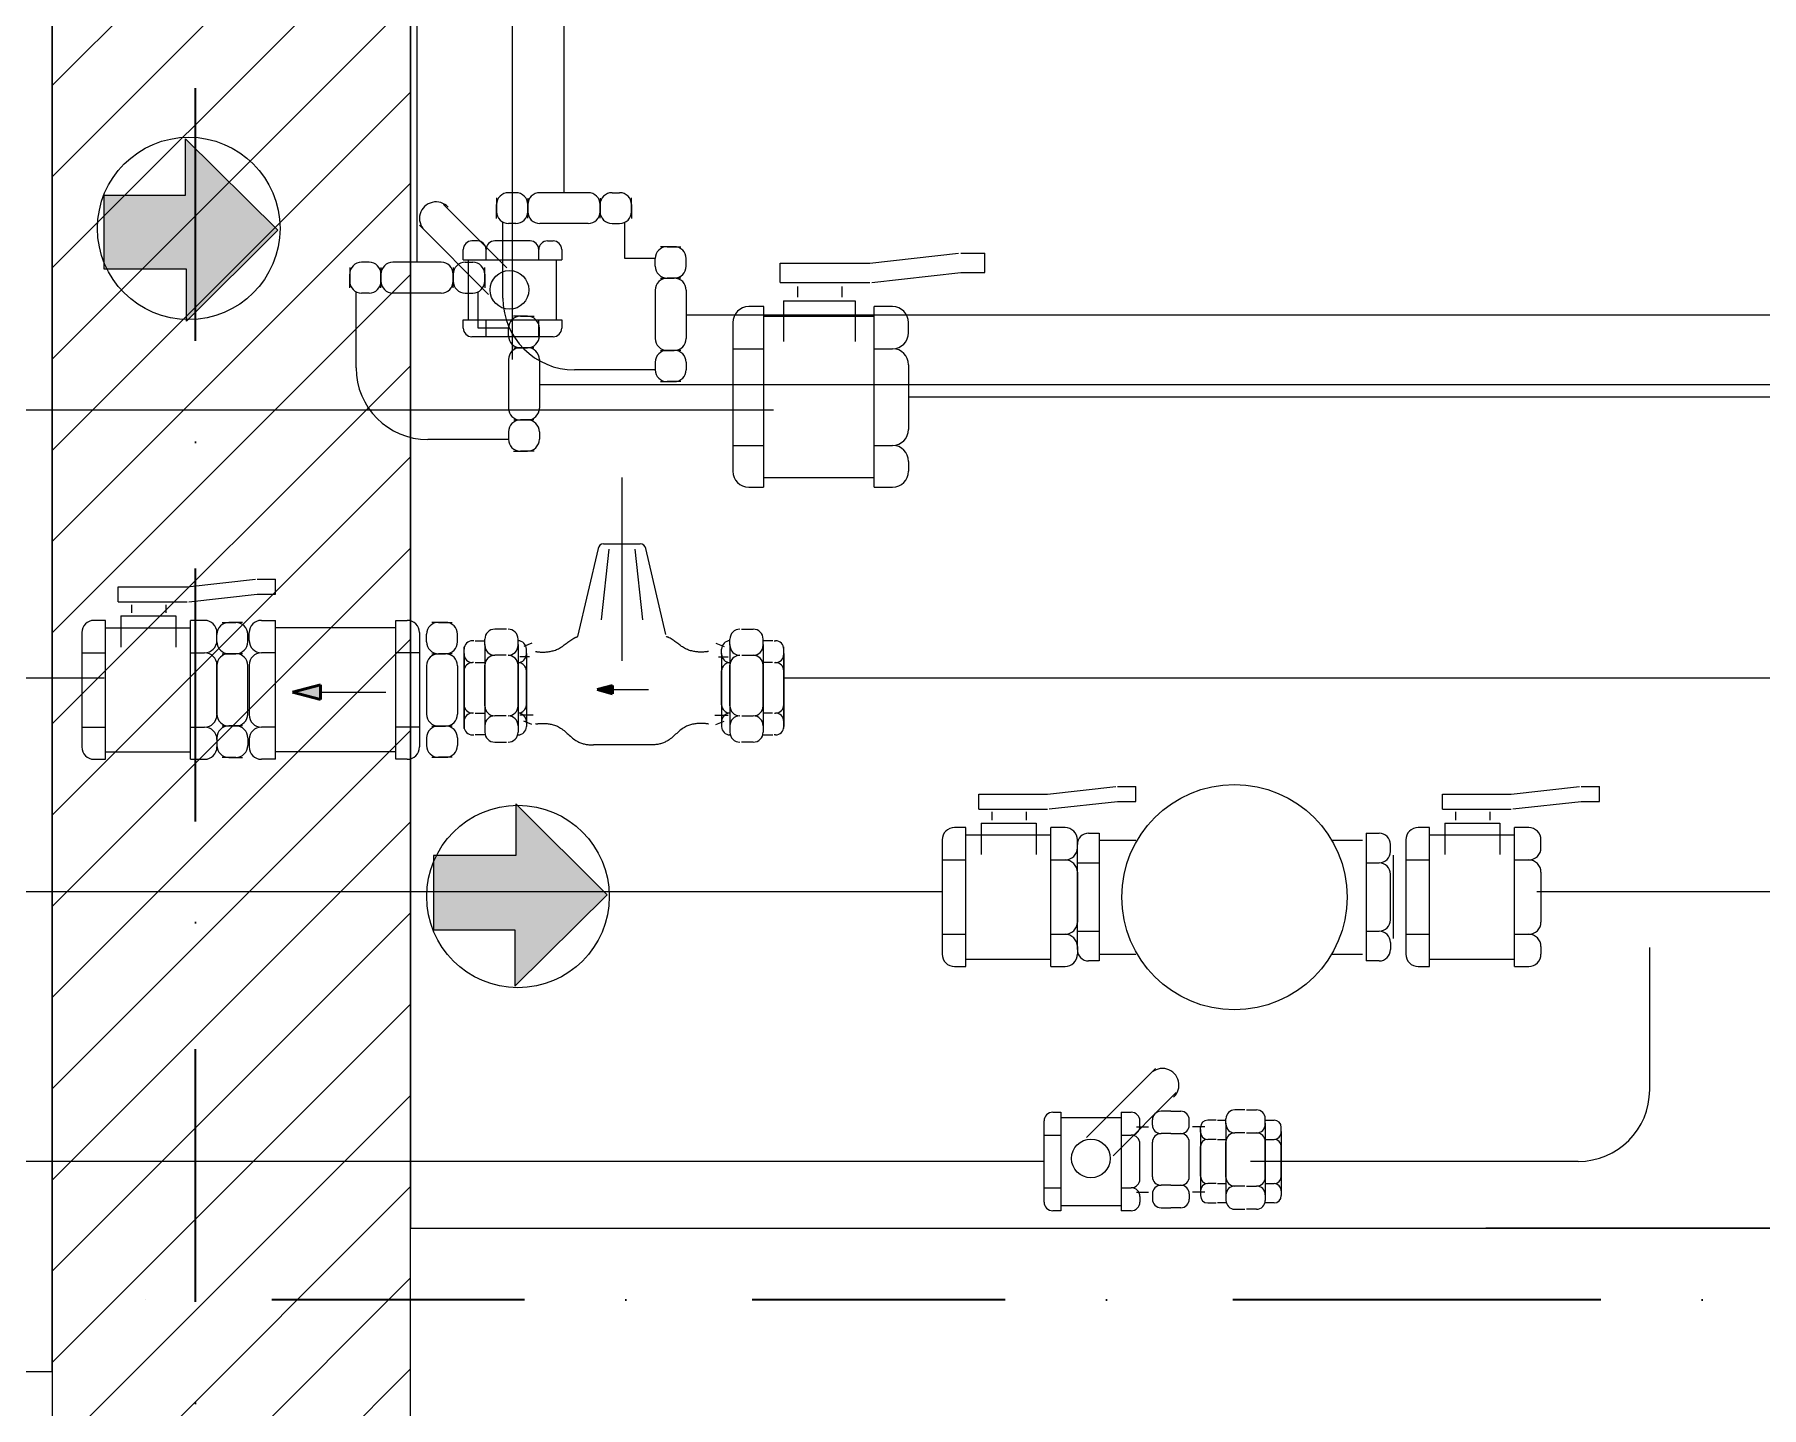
# Model space of a CAD drawing. Header units: millimetres. Extents: x 1322820 to 1391563, y 1051909 to 1098256.
# Drawn here: x 1351416 to 1352621, y 1079196 to 1080154 of the extents above; entities that cross this region are included whole.
import ezdxf
from ezdxf.enums import TextEntityAlignment as Align

# ---------------------------------------------------------------- set-up
doc = ezdxf.new("R2010")
doc.units = ezdxf.units.MM
doc.header["$MEASUREMENT"] = 0
for name, pattern in [('AStair_dashed', [1800, 800, -1000]), ('Dot & Dashed', [335.138881, 176.388884, -88.194442, 0, -70.555556]), ('Linie de axa (2)', [17025.055165, 8960.555286, -4480.277643, 0, -3584.222236])]:
    doc.linetypes.add(name, pattern=pattern)
doc.layers.get('0').update_dxf_attribs({"true_color": 0x787878})
for name, color, linetype, true_color in [('instalatii - echipamente', 7, 'Continuous', 0x787878), ('New_arhitectura - axe', 7, 'Continuous', 0x787878), ('New_rezistenta - pereti de rezistenta', 7, 'Continuous', 0x787878)]:
    doc.layers.add(name, color=color, linetype=linetype, true_color=true_color)
for name, color, linetype, lineweight, true_color in [('instalatii - echipamente_Pen_No__1', 7, 'Continuous', 13, 0x787878), ('instalatii - echipamente_Pen_No__102', 7, 'Continuous', 13, 0x787878), ('instalatii - echipamente_Pen_No__21', 7, 'Continuous', 20, 0x787878), ('instalatii - echipamente_Pen_No__41', 7, 'Continuous', 50, 0x787878), ('New_arhitectura - axe_Pen_No__201', 7, 'Continuous', 35, 0x787878), ('New_arhitectura - desen 2D_Pen_No__2', 7, 'Continuous', 13, 0x787878), ('New_arhitectura - suprafete DTAC_Pen_No__14', 7, 'Continuous', 18, 0x787878), ('New_instalatii - echipamente_Pen_No__1', 7, 'Continuous', 13, 0x787878), ('New_rezistenta - pereti de rezistenta_Pen_No__21', 7, 'Continuous', 20, 0x787878)]:
    doc.layers.add(name, color=color, linetype=linetype, lineweight=lineweight, true_color=true_color)
doc.styles.add('GENERATED_STYLE_1', font='arialbd.ttf')
doc.linetypes.add('1_ - 1_100', pattern='A,0,[6,A.39 PLAN MOBILARE - PLAN TERASA1.Shx,S=5.555556,R=0,X=0,Y=4.75314e-16],-700,0', length=700)
doc.linetypes.add('1_ - 1_100  (2)', pattern='A,0,[5,A.39 PLAN MOBILARE - PLAN TERASA1.Shx,S=5.555556,R=0,X=0,Y=4.75314e-16],-700,0', length=700)
doc.linetypes.add('1_2_ - 1_100  (2)', pattern='A,0,[1,A.39 PLAN MOBILARE - PLAN TERASA1.Shx,S=5.555556,R=0,X=0,Y=0],-700,0', length=700)
doc.linetypes.add('21_2_- 1_100 copy', pattern='A,0,[4,A.39 PLAN MOBILARE - PLAN TERASA1.Shx,S=7.142857,R=0,X=0,Y=0],-900,0', length=900)
doc.linetypes.add('2_ - 1_100', pattern='A,0,[3,A.39 PLAN MOBILARE - PLAN TERASA1.Shx,S=4.761905,R=0,X=0,Y=4.49293e-16],-600,0', length=600)

# ---------------------------------------------------------------- blocks, each defined once
blk = doc.blocks.new('Wall_17_1', base_point=(1351428.5, 1078980.6))
at = {"layer": 'New_rezistenta - pereti de rezistenta', "linetype": 'Continuous', "lineweight": 0, "true_color": 0x000000}
h = blk.add_hatch(dxfattribs=at)
h.set_pattern_fill('BETON_ARMAT_0001', color=18, style=0, pattern_type=2)
h.set_pattern_definition([(45, (1356235.236, 1078942.57), (-31.8198, 31.8198), [])])
h.paths.add_polyline_path([(1351428.5, 1083520.6), (1351428.5, 1078980.6), (1351678.5, 1078980.6), (1351678.5, 1083520.6)])
at = {"layer": 'New_rezistenta - pereti de rezistenta_Pen_No__21', "color": 7, "linetype": 'Continuous', "lineweight": 20, "flags": 128}
for points in [[(1351428.5, 1083520.6), (1351428.5, 1078980.6)], [(1351678.5, 1078980.6), (1351678.5, 1083520.6)]]:
    blk.add_lwpolyline(points, dxfattribs=at)
blk = doc.blocks.new('Line_16_1', base_point=(1351808.6, 1079696.5))
at = {"layer": 'instalatii - echipamente', "linetype": 'Continuous', "lineweight": 0, "true_color": 0x000000}
blk.add_hatch(color=18, dxfattribs=at).paths.add_polyline_path([(1351808.6, 1079696.5), (1351819.3, 1079693.6), (1351819.3, 1079699.4)])
at = {"layer": 'instalatii - echipamente_Pen_No__1', "color": 7, "linetype": 'Linie de axa (2)', "lineweight": 13}
blk.add_line((1351819.3, 1079696.5), (1351844.4, 1079696.5), dxfattribs=at)
at = {"layer": 'instalatii - echipamente_Pen_No__41', "color": 7, "linetype": 'Continuous', "lineweight": 50}
for p, q in [((1351808.6, 1079696.5), (1351819.3, 1079699.4)), ((1351808.6, 1079696.5), (1351819.3, 1079693.6)), ((1351819.3, 1079699.4), (1351819.3, 1079693.6))]:
    blk.add_line(p, q, dxfattribs=at)
blk = doc.blocks.new('Line_17_1', base_point=(1351596.1, 1079694.7))
at = {"layer": 'instalatii - echipamente', "linetype": 'Continuous', "lineweight": 0, "true_color": 0x000000}
blk.add_hatch(color=18, dxfattribs=at).paths.add_polyline_path([(1351596.1, 1079694.7), (1351615.6, 1079689.5), (1351615.6, 1079699.9)])
at = {"layer": 'instalatii - echipamente_Pen_No__1', "color": 7, "linetype": 'Linie de axa (2)', "lineweight": 13}
blk.add_line((1351615.6, 1079694.7), (1351661.2, 1079694.7), dxfattribs=at)
at = {"layer": 'instalatii - echipamente_Pen_No__41', "color": 7, "linetype": 'Continuous', "lineweight": 50}
for p, q in [((1351596.1, 1079694.7), (1351615.6, 1079699.9)), ((1351596.1, 1079694.7), (1351615.6, 1079689.5)), ((1351615.6, 1079699.9), (1351615.6, 1079689.5))]:
    blk.add_line(p, q, dxfattribs=at)
blk = doc.blocks.new('Standard grid marker')
at = {"layer": 'New_arhitectura - axe_Pen_No__201', "linetype": 'Dot & Dashed', "lineweight": 35}
blk.add_line((1000, 0), (43350, 0), dxfattribs=at)
at = {"layer": 'New_arhitectura - axe_Pen_No__201', "lineweight": 35, "style": 'GENERATED_STYLE_1'}
for tag, p in [('AC_MarkerText_1_0', (-106.1, 7.1)), ('AC_MarkerText_1_1', (44456, 7.1))]:
    blk.add_attdef(tag, text='', height=125, rotation=270, dxfattribs=at).set_placement(p, align=Align.MIDDLE_CENTER)
blk = doc.blocks.new('Standard grid marker_6')
at = {"layer": 'New_arhitectura - axe_Pen_No__201', "linetype": 'Dot & Dashed', "lineweight": 35}
for p, q in [((1000, 0), (23206.1, 0)), ((23206.1, 0), (24206.1, 0))]:
    blk.add_line(p, q, dxfattribs=at)
at = {"layer": 'New_arhitectura - axe_Pen_No__201', "lineweight": 35, "style": 'GENERATED_STYLE_1'}
blk.add_attdef('AC_MarkerText_1', text='', height=125, rotation=180, dxfattribs=at).set_placement((-106.1, 7.1), align=Align.MIDDLE_CENTER)
blk = doc.blocks.new('terasa')
at = {"layer": 'instalatii - echipamente_Pen_No__102', "linetype": 'Continuous', "lineweight": 13}
for points in [[(1351464.802, 1080041.494), (1351521.473, 1080041.494), (1351521.473, 1080080.792), (1351585.915, 1080017.133), (1351522.256, 1079953.474), (1351522.256, 1079989.72), (1351464.802, 1079989.72)], [(1351694.469, 1079528.869), (1351751.141, 1079528.869), (1351751.141, 1079489.571), (1351815.582, 1079553.23), (1351751.923, 1079616.889), (1351751.923, 1079580.643), (1351694.469, 1079580.643)]]:
    blk.add_hatch(color=256, dxfattribs=at).paths.add_polyline_path(points)
at = {"layer": 'instalatii - echipamente_Pen_No__1', "linetype": 'Continuous', "lineweight": 13}
for p, q in [((1351745.652, 1079990.834), (1351701.541, 1080034.945)), ((1351738.467, 1080039.577), (1351738.467, 1080029.968)), ((1351738.467, 1080025.26), (1351738.467, 1080034.87)), ((1351751.955, 1080043.198), (1351746.796, 1080043.198)), ((1351760.283, 1080039.444), (1351760.283, 1080029.968)), ((1351760.283, 1080025.393), (1351760.283, 1080034.87)), ((1351802.368, 1080043.198), (1351768.612, 1080043.198)), ((1351810.697, 1080039.444), (1351810.697, 1080029.968)), ((1351810.697, 1080025.393), (1351810.697, 1080034.87)), ((1351819.025, 1080043.198), (1351824.32, 1080043.198)), ((1351832.648, 1080029.968), (1351832.648, 1080039.577)), ((1351832.648, 1080034.87), (1351832.648, 1080025.26)), ((1351732.97, 1079972.171), (1351684.725, 1080020.416)), ((1351751.955, 1080021.64), (1351746.796, 1080021.64)), ((1351802.368, 1080021.64), (1351768.612, 1080021.64)), ((1351819.025, 1080021.64), (1351824.32, 1080021.64)), ((1351725.101, 1080009.514), (1351721.338, 1080009.514)), ((1351761.867, 1080009.514), (1351737.248, 1080009.514)), ((1351774.014, 1080009.514), (1351777.875, 1080009.514)), ((1351715.264, 1079996.432), (1351715.264, 1080003.44)), ((1351715.264, 1079996.432), (1351783.949, 1079996.432)), ((1351718.919, 1079954.222), (1351718.919, 1079996.265)), ((1351731.175, 1079996.529), (1351731.175, 1080003.44)), ((1351767.94, 1079996.529), (1351767.94, 1080003.44)), ((1351780.294, 1079954.222), (1351780.294, 1079996.265)), ((1351780.294, 1079954.222), (1351780.294, 1079996.265)), ((1351783.949, 1080003.44), (1351783.949, 1079996.432)), ((1351849.203, 1079991.898), (1351849.203, 1079997.192)), ((1351862.433, 1080005.521), (1351852.824, 1080005.521)), ((1351857.532, 1080005.521), (1351867.141, 1080005.521)), ((1351870.761, 1079991.898), (1351870.761, 1079997.192)), ((1351998.768, 1079994.07), (1352060.764, 1080000.959)), ((1352062.264, 1080001.042), (1352079.017, 1080001.042)), ((1352079.017, 1079987.454), (1352079.017, 1080001.042)), ((1351636.029, 1079991.036), (1351636.029, 1079981.426)), ((1351636.029, 1079976.719), (1351636.029, 1079986.328)), ((1351649.517, 1079994.656), (1351644.357, 1079994.656)), ((1351657.845, 1079990.903), (1351657.845, 1079981.426)), ((1351657.845, 1079976.852), (1351657.845, 1079986.328)), ((1351699.93, 1079994.656), (1351666.173, 1079994.656)), ((1351708.258, 1079990.903), (1351708.258, 1079981.426)), ((1351708.258, 1079976.852), (1351708.258, 1079986.328)), ((1351716.587, 1079994.656), (1351721.881, 1079994.656)), ((1351730.209, 1079981.426), (1351730.209, 1079991.036)), ((1351730.209, 1079986.328), (1351730.209, 1079976.719)), ((1351852.957, 1079983.57), (1351862.433, 1079983.57)), ((1351867.008, 1079983.57), (1351857.532, 1079983.57)), ((1351936.391, 1079980.482), (1351936.391, 1079994.07)), ((1351936.391, 1079994.07), (1351998.768, 1079994.07)), ((1352000.269, 1079980.566), (1352062.264, 1079987.454)), ((1352062.264, 1079987.454), (1352079.017, 1079987.454)), ((1351649.517, 1079973.098), (1351644.357, 1079973.098)), ((1351699.93, 1079973.098), (1351666.173, 1079973.098)), ((1351716.587, 1079973.098), (1351721.881, 1079973.098)), ((1351849.203, 1079975.241), (1351849.203, 1079941.485)), ((1351870.761, 1079975.241), (1351870.761, 1079941.485)), ((1351936.391, 1079980.482), (1351998.768, 1079980.482)), ((1351948.697, 1079970.404), (1351948.697, 1079977.83)), ((1351979.673, 1079970.404), (1351979.673, 1079977.83)), ((1351924.818, 1079963.684), (1351914.436, 1079963.684)), ((1351924.818, 1079837.696), (1351924.818, 1079963.684)), ((1351938.606, 1079967.752), (1351938.606, 1079939.322)), ((1351938.606, 1079967.752), (1351988.584, 1079967.752)), ((1351988.584, 1079967.752), (1351988.584, 1079939.322)), ((1352014.706, 1079963.684), (1352001.852, 1079963.684)), ((1352001.852, 1079837.696), (1352001.852, 1079963.684)), ((1351715.264, 1079954.436), (1351783.949, 1079954.436)), ((1351715.264, 1079948.776), (1351715.264, 1079954.388)), ((1351731.175, 1079942.702), (1351731.175, 1079954.436)), ((1351731.175, 1079942.702), (1351731.175, 1079954.436)), ((1351746.765, 1079943.356), (1351746.765, 1079948.65)), ((1351759.995, 1079956.979), (1351750.385, 1079956.979)), ((1351755.093, 1079956.979), (1351764.702, 1079956.979)), ((1351767.94, 1079942.702), (1351767.94, 1079954.436)), ((1351768.323, 1079943.356), (1351768.323, 1079948.65)), ((1351783.949, 1079954.436), (1351783.949, 1079948.776)), ((1351903.295, 1079952.543), (1351903.295, 1079848.838)), ((1351924.425, 1079956.98), (1352001.546, 1079956.98)), ((1351924.425, 1079956.98), (1352001.546, 1079956.98)), ((1352025.847, 1079945.461), (1352025.847, 1079952.543)), ((1351777.875, 1079942.702), (1351721.338, 1079942.702)), ((1351750.518, 1079935.028), (1351759.995, 1079935.028)), ((1351764.569, 1079935.028), (1351755.093, 1079935.028)), ((1351746.765, 1079926.699), (1351746.765, 1079892.943)), ((1351768.323, 1079926.699), (1351768.323, 1079892.943)), ((1351849.203, 1079924.828), (1351849.203, 1079919.668)), ((1351852.957, 1079933.156), (1351862.433, 1079933.156)), ((1351867.008, 1079933.156), (1351857.532, 1079933.156)), ((1351870.761, 1079924.828), (1351870.761, 1079919.668)), ((1351903.295, 1079934.32), (1351924.818, 1079934.32)), ((1352002.03, 1079934.32), (1352014.706, 1079934.32)), ((1352025.847, 1079923.179), (1352025.847, 1079878.022)), ((1351852.824, 1079911.34), (1351862.433, 1079911.34)), ((1351867.141, 1079911.34), (1351857.532, 1079911.34)), ((1351746.765, 1079876.286), (1351746.765, 1079871.126)), ((1351750.518, 1079884.614), (1351759.995, 1079884.614)), ((1351764.569, 1079884.614), (1351755.093, 1079884.614)), ((1351768.323, 1079876.286), (1351768.323, 1079871.126)), ((1351750.385, 1079862.798), (1351759.995, 1079862.798)), ((1351764.702, 1079862.798), (1351755.093, 1079862.798)), ((1351903.295, 1079866.881), (1351924.818, 1079866.881)), ((1351903.295, 1079866.881), (1351924.818, 1079866.881)), ((1352002.03, 1079866.881), (1352014.706, 1079866.881)), ((1352025.847, 1079855.74), (1352025.847, 1079848.838)), ((1351924.425, 1079844.401), (1352001.546, 1079844.401)), ((1351914.436, 1079837.696), (1351924.731, 1079837.696)), ((1352001.852, 1079837.696), (1352014.706, 1079837.696)), ((1351809.278, 1079794.902), (1351795.036, 1079733.44)), ((1351816.875, 1079794.417), (1351811.513, 1079745.2)), ((1351813.143, 1079798.129), (1351838.756, 1079798.129)), ((1351835.024, 1079794.417), (1351840.386, 1079745.2)), ((1351856.53, 1079734.876), (1351842.621, 1079794.902)), ((1351474.59, 1079757.699), (1351474.59, 1079768.152)), ((1351474.59, 1079768.152), (1351522.573, 1079768.152)), ((1351522.573, 1079768.152), (1351570.261, 1079773.45)), ((1351571.416, 1079773.514), (1351584.302, 1079773.514)), ((1351584.302, 1079763.062), (1351584.302, 1079773.514)), ((1351474.59, 1079757.699), (1351522.573, 1079757.699)), ((1351484.056, 1079749.947), (1351484.056, 1079755.659)), ((1351507.884, 1079749.947), (1351507.884, 1079755.659)), ((1351523.727, 1079757.763), (1351571.416, 1079763.062)), ((1351571.416, 1079763.062), (1351584.302, 1079763.062)), ((1351465.688, 1079744.778), (1351457.701, 1079744.778)), ((1351465.688, 1079647.864), (1351465.688, 1079744.778)), ((1351476.294, 1079747.907), (1351476.294, 1079726.038)), ((1351476.294, 1079747.907), (1351514.739, 1079747.907)), ((1351514.739, 1079747.907), (1351514.739, 1079726.038)), ((1351534.832, 1079744.778), (1351524.944, 1079744.778)), ((1351524.944, 1079647.864), (1351524.944, 1079744.778)), ((1351547.023, 1079743.344), (1351556.632, 1079743.344)), ((1351561.34, 1079743.344), (1351551.731, 1079743.344)), ((1351574.414, 1079744.778), (1351584.302, 1079744.778)), ((1351584.302, 1079647.864), (1351584.302, 1079744.778)), ((1351668.213, 1079744.778), (1351676.199, 1079744.778)), ((1351668.213, 1079647.864), (1351668.213, 1079744.778)), ((1351702.906, 1079743.409), (1351693.297, 1079743.409)), ((1351698.005, 1079743.409), (1351707.614, 1079743.409)), ((1351449.131, 1079736.208), (1351449.131, 1079656.434)), ((1351465.386, 1079739.621), (1351524.709, 1079739.621)), ((1351465.386, 1079739.621), (1351524.709, 1079739.621)), ((1351543.403, 1079730.76), (1351543.403, 1079736.208)), ((1351543.403, 1079729.856), (1351543.403, 1079735.016)), ((1351564.961, 1079729.856), (1351564.961, 1079735.016)), ((1351565.844, 1079730.76), (1351565.844, 1079736.208)), ((1351601.776, 1079739.621), (1351584.537, 1079739.621)), ((1351668.515, 1079739.621), (1351601.776, 1079739.621)), ((1351668.515, 1079739.621), (1351651.276, 1079739.621)), ((1351684.769, 1079736.208), (1351684.769, 1079656.434)), ((1351689.676, 1079729.787), (1351689.676, 1079735.081)), ((1351711.234, 1079729.787), (1351711.234, 1079735.081)), ((1351722.581, 1079730.515), (1351721.688, 1079730.515)), ((1351723.569, 1079730.515), (1351730.272, 1079730.515)), ((1351730.306, 1079727.376), (1351730.306, 1079731.695)), ((1351745.323, 1079738.667), (1351737.278, 1079738.667)), ((1351753.48, 1079727.376), (1351753.48, 1079731.695)), ((1351753.697, 1079730.515), (1351753.48, 1079730.515)), ((1351901.052, 1079730.515), (1351901.268, 1079730.515)), ((1351901.268, 1079727.376), (1351901.268, 1079731.695)), ((1351909.426, 1079738.667), (1351917.47, 1079738.667)), ((1351924.442, 1079727.376), (1351924.442, 1079731.695)), ((1351931.18, 1079730.515), (1351924.476, 1079730.515)), ((1351932.167, 1079730.515), (1351933.061, 1079730.515)), ((1351449.131, 1079722.19), (1351465.688, 1079722.19)), ((1351525.081, 1079722.19), (1351534.832, 1079722.19)), ((1351547.156, 1079721.528), (1351556.632, 1079721.528)), ((1351561.207, 1079721.528), (1351551.731, 1079721.528)), ((1351584.165, 1079722.19), (1351574.414, 1079722.19)), ((1351684.769, 1079722.19), (1351668.213, 1079722.19)), ((1351693.43, 1079721.458), (1351702.906, 1079721.458)), ((1351707.481, 1079721.458), (1351698.005, 1079721.458)), ((1351715.878, 1079669.323), (1351715.878, 1079726.361)), ((1351715.878, 1079721.106), (1351715.878, 1079724.705)), ((1351715.878, 1079720.883), (1351715.878, 1079724.448)), ((1351715.878, 1079721.647), (1351715.878, 1079673.854)), ((1351730.306, 1079728.025), (1351730.306, 1079670.673)), ((1351745.211, 1079720.404), (1351737.278, 1079720.404)), ((1351746.619, 1079720.404), (1351746.508, 1079720.404)), ((1351753.48, 1079728.025), (1351753.48, 1079670.673)), ((1351763.186, 1079728.79), (1351757.405, 1079726.442)), ((1351759.29, 1079721.106), (1351759.29, 1079724.705)), ((1351759.29, 1079721.647), (1351759.29, 1079673.854)), ((1351891.562, 1079728.79), (1351897.344, 1079726.442)), ((1351895.458, 1079721.106), (1351895.458, 1079724.705)), ((1351895.458, 1079721.647), (1351895.458, 1079673.854)), ((1351901.268, 1079728.025), (1351901.268, 1079670.673)), ((1351908.129, 1079720.404), (1351908.241, 1079720.404)), ((1351909.537, 1079720.404), (1351917.47, 1079720.404)), ((1351924.442, 1079728.025), (1351924.442, 1079670.673)), ((1351938.871, 1079669.323), (1351938.871, 1079726.361)), ((1351938.871, 1079721.106), (1351938.871, 1079724.705)), ((1351938.871, 1079720.883), (1351938.871, 1079724.448)), ((1351938.871, 1079721.647), (1351938.871, 1079673.854)), ((1351543.403, 1079713.62), (1351543.403, 1079678.884)), ((1351543.403, 1079679.443), (1351543.403, 1079713.199)), ((1351564.961, 1079679.443), (1351564.961, 1079713.199)), ((1351565.844, 1079713.62), (1351565.844, 1079678.884)), ((1351689.676, 1079713.13), (1351689.676, 1079679.373)), ((1351711.234, 1079713.13), (1351711.234, 1079679.373)), ((1351715.878, 1079685.937), (1351715.878, 1079709.486)), ((1351715.878, 1079686.049), (1351715.878, 1079709.374)), ((1351722.488, 1079715.296), (1351721.688, 1079715.296)), ((1351723.662, 1079715.296), (1351730.272, 1079715.296)), ((1351730.306, 1079685.172), (1351730.306, 1079713.431)), ((1351753.789, 1079715.296), (1351753.48, 1079715.296)), ((1351753.48, 1079685.172), (1351753.48, 1079713.431)), ((1351759.29, 1079685.937), (1351759.29, 1079709.486)), ((1351895.458, 1079685.937), (1351895.458, 1079709.486)), ((1351900.959, 1079715.296), (1351901.268, 1079715.296)), ((1351901.268, 1079685.172), (1351901.268, 1079713.431)), ((1351924.442, 1079685.172), (1351924.442, 1079713.431)), ((1351931.087, 1079715.296), (1351924.476, 1079715.296)), ((1351932.26, 1079715.296), (1351933.061, 1079715.296)), ((1351938.871, 1079685.937), (1351938.871, 1079709.486)), ((1351938.871, 1079686.049), (1351938.871, 1079709.374)), ((1351449.131, 1079670.313), (1351465.688, 1079670.313)), ((1351449.131, 1079670.313), (1351465.688, 1079670.313)), ((1351525.081, 1079670.313), (1351534.832, 1079670.313)), ((1351547.156, 1079671.114), (1351556.632, 1079671.114)), ((1351561.207, 1079671.114), (1351551.731, 1079671.114)), ((1351584.165, 1079670.313), (1351574.414, 1079670.313)), ((1351684.769, 1079670.313), (1351668.213, 1079670.313)), ((1351684.769, 1079670.313), (1351668.213, 1079670.313)), ((1351693.43, 1079671.045), (1351702.906, 1079671.045)), ((1351707.481, 1079671.045), (1351698.005, 1079671.045)), ((1351715.878, 1079674.539), (1351715.878, 1079670.881)), ((1351715.878, 1079674.316), (1351715.878, 1079670.623)), ((1351722.488, 1079680.126), (1351721.688, 1079680.126)), ((1351723.662, 1079680.126), (1351730.272, 1079680.126)), ((1351730.306, 1079671.228), (1351730.306, 1079666.796)), ((1351745.211, 1079678.2), (1351737.278, 1079678.2)), ((1351746.619, 1079678.2), (1351746.508, 1079678.2)), ((1351753.789, 1079680.126), (1351753.48, 1079680.126)), ((1351753.48, 1079671.228), (1351753.48, 1079666.796)), ((1351763.186, 1079672.084), (1351757.405, 1079674.433)), ((1351759.29, 1079674.316), (1351759.29, 1079670.623)), ((1351891.562, 1079672.084), (1351897.344, 1079674.433)), ((1351895.458, 1079674.316), (1351895.458, 1079670.623)), ((1351900.959, 1079680.126), (1351901.268, 1079680.126)), ((1351901.268, 1079671.228), (1351901.268, 1079666.796)), ((1351908.129, 1079678.2), (1351908.241, 1079678.2)), ((1351909.537, 1079678.2), (1351917.47, 1079678.2)), ((1351924.442, 1079671.228), (1351924.442, 1079666.796)), ((1351931.087, 1079680.126), (1351924.476, 1079680.126)), ((1351932.26, 1079680.126), (1351933.061, 1079680.126)), ((1351938.871, 1079674.539), (1351938.871, 1079670.881)), ((1351938.871, 1079674.316), (1351938.871, 1079670.623)), ((1351543.403, 1079662.786), (1351543.403, 1079657.492)), ((1351543.403, 1079661.743), (1351543.403, 1079656.434)), ((1351564.961, 1079662.786), (1351564.961, 1079657.492)), ((1351565.844, 1079661.743), (1351565.844, 1079656.434)), ((1351689.676, 1079662.716), (1351689.676, 1079657.557)), ((1351711.234, 1079662.716), (1351711.234, 1079657.557)), ((1351721.688, 1079664.813), (1351722.581, 1079664.813)), ((1351730.272, 1079664.813), (1351723.569, 1079664.813)), ((1351737.278, 1079659.824), (1351745.323, 1079659.824)), ((1351753.48, 1079664.813), (1351753.697, 1079664.813)), ((1351901.268, 1079664.813), (1351901.052, 1079664.813)), ((1351917.47, 1079659.824), (1351909.426, 1079659.824)), ((1351924.476, 1079664.813), (1351931.18, 1079664.813)), ((1351933.061, 1079664.813), (1351932.167, 1079664.813)), ((1351457.701, 1079647.864), (1351465.621, 1079647.864)), ((1351465.386, 1079653.021), (1351524.709, 1079653.021)), ((1351524.944, 1079647.864), (1351534.832, 1079647.864)), ((1351556.632, 1079649.163), (1351547.023, 1079649.163)), ((1351551.731, 1079649.163), (1351561.34, 1079649.163)), ((1351584.302, 1079647.864), (1351574.414, 1079647.864)), ((1351668.515, 1079653.021), (1351584.537, 1079653.021)), ((1351676.199, 1079647.864), (1351668.28, 1079647.864)), ((1351693.297, 1079649.229), (1351702.906, 1079649.229)), ((1351707.614, 1079649.229), (1351698.005, 1079649.229)), ((1352074.819, 1079613.135), (1352074.819, 1079623.587)), ((1352074.819, 1079623.587), (1352122.801, 1079623.587)), ((1352122.801, 1079623.587), (1352170.49, 1079628.886)), ((1352171.645, 1079628.95), (1352184.531, 1079628.95)), ((1352184.531, 1079618.497), (1352184.531, 1079628.95)), ((1352398.271, 1079613.135), (1352398.271, 1079623.587)), ((1352398.271, 1079623.587), (1352446.253, 1079623.587)), ((1352446.253, 1079623.587), (1352493.942, 1079628.886)), ((1352495.096, 1079628.95), (1352507.983, 1079628.95)), ((1352507.983, 1079618.497), (1352507.983, 1079628.95)), ((1352074.819, 1079613.135), (1352122.801, 1079613.135)), ((1352084.285, 1079605.382), (1352084.285, 1079611.095)), ((1352108.113, 1079605.382), (1352108.113, 1079611.095)), ((1352123.956, 1079613.199), (1352171.645, 1079618.497)), ((1352171.645, 1079618.497), (1352184.531, 1079618.497)), ((1352398.271, 1079613.135), (1352446.253, 1079613.135)), ((1352407.737, 1079605.382), (1352407.737, 1079611.095)), ((1352431.565, 1079605.382), (1352431.565, 1079611.095)), ((1352447.408, 1079613.199), (1352495.096, 1079618.497)), ((1352495.096, 1079618.497), (1352507.983, 1079618.497)), ((1352065.916, 1079600.213), (1352057.93, 1079600.213)), ((1352065.916, 1079503.299), (1352065.916, 1079600.213)), ((1352076.523, 1079603.342), (1352076.523, 1079581.473)), ((1352076.523, 1079603.342), (1352114.968, 1079603.342)), ((1352114.968, 1079603.342), (1352114.968, 1079581.473)), ((1352135.061, 1079600.213), (1352125.173, 1079600.213)), ((1352125.173, 1079503.299), (1352125.173, 1079600.213)), ((1352389.368, 1079600.213), (1352381.382, 1079600.213)), ((1352389.368, 1079503.299), (1352389.368, 1079600.213)), ((1352399.975, 1079603.342), (1352399.975, 1079581.473)), ((1352399.975, 1079603.342), (1352438.419, 1079603.342)), ((1352438.419, 1079603.342), (1352438.419, 1079581.473)), ((1352458.513, 1079600.213), (1352448.625, 1079600.213)), ((1352448.625, 1079503.299), (1352448.625, 1079600.213)), ((1352049.36, 1079591.643), (1352049.36, 1079511.869)), ((1352065.615, 1079595.056), (1352124.938, 1079595.056)), ((1352065.615, 1079595.056), (1352124.938, 1079595.056)), ((1352143.631, 1079586.195), (1352143.631, 1079591.643)), ((1352143.631, 1079515.043), (1352143.631, 1079588.331)), ((1352151.505, 1079596.205), (1352158.78, 1079596.205)), ((1352158.564, 1079591.467), (1352184.528, 1079591.467)), ((1352158.842, 1079596.205), (1352158.842, 1079507.169)), ((1352320.849, 1079591.467), (1352342.571, 1079591.467)), ((1352345.059, 1079596.205), (1352345.059, 1079507.169)), ((1352345.059, 1079596.205), (1352354.143, 1079596.205)), ((1352362.016, 1079583.454), (1352362.016, 1079588.331)), ((1352372.812, 1079591.643), (1352372.812, 1079511.869)), ((1352389.067, 1079595.056), (1352448.39, 1079595.056)), ((1352389.067, 1079595.056), (1352448.39, 1079595.056)), ((1352467.083, 1079586.195), (1352467.083, 1079591.643)), ((1352049.36, 1079577.625), (1352065.916, 1079577.625)), ((1352125.31, 1079577.625), (1352135.061, 1079577.625)), ((1352143.631, 1079575.58), (1352158.842, 1079575.58)), ((1352143.631, 1079575.58), (1352158.842, 1079575.58)), ((1352345.184, 1079575.58), (1352354.143, 1079575.58)), ((1352363.868, 1079581.017), (1352363.868, 1079522.84)), ((1352372.812, 1079577.625), (1352389.368, 1079577.625)), ((1352448.762, 1079577.625), (1352458.513, 1079577.625)), ((1352143.631, 1079569.055), (1352143.631, 1079534.319)), ((1352362.016, 1079535.794), (1352362.016, 1079567.707)), ((1352467.083, 1079569.055), (1352467.083, 1079534.319)), ((1352049.36, 1079525.749), (1352065.916, 1079525.749)), ((1352049.36, 1079525.749), (1352065.916, 1079525.749)), ((1352125.31, 1079525.749), (1352135.061, 1079525.749)), ((1352143.631, 1079527.921), (1352158.842, 1079527.921)), ((1352345.184, 1079527.921), (1352354.143, 1079527.921)), ((1352372.812, 1079525.749), (1352389.368, 1079525.749)), ((1352372.812, 1079525.749), (1352389.368, 1079525.749)), ((1352448.762, 1079525.749), (1352458.513, 1079525.749)), ((1352143.631, 1079517.179), (1352143.631, 1079511.869)), ((1352362.016, 1079520.048), (1352362.016, 1079515.043)), ((1352467.083, 1079517.179), (1352467.083, 1079511.869)), ((1352057.93, 1079503.299), (1352065.849, 1079503.299)), ((1352065.615, 1079508.457), (1352124.938, 1079508.457)), ((1352125.173, 1079503.299), (1352135.061, 1079503.299)), ((1352158.842, 1079507.169), (1352151.505, 1079507.169)), ((1352158.564, 1079511.907), (1352184.528, 1079511.907)), ((1352320.849, 1079511.907), (1352342.571, 1079511.907)), ((1352354.143, 1079507.169), (1352345.059, 1079507.169)), ((1352381.382, 1079503.299), (1352389.301, 1079503.299)), ((1352389.067, 1079508.457), (1352448.39, 1079508.457)), ((1352448.625, 1079503.299), (1352458.513, 1079503.299)), ((1352149.91, 1079383.864), (1352198.155, 1079432.109)), ((1352168.574, 1079371.182), (1352212.685, 1079415.293)), ((1352120.441, 1079338.959), (1352120.441, 1079395.496)), ((1352126.515, 1079401.57), (1352132.127, 1079401.57)), ((1352131.961, 1079397.914), (1352174.005, 1079397.914)), ((1352132.175, 1079401.57), (1352132.175, 1079332.885)), ((1352174.171, 1079401.57), (1352174.171, 1079332.885)), ((1352174.171, 1079401.57), (1352181.179, 1079401.57)), ((1352187.253, 1079391.733), (1352187.253, 1079395.496)), ((1352196.044, 1079392.634), (1352196.044, 1079396.321)), ((1352208.864, 1079402.274), (1352201.997, 1079402.274)), ((1352208.864, 1079402.274), (1352215.732, 1079402.274)), ((1352221.685, 1079392.634), (1352221.685, 1079396.321)), ((1352240.538, 1079396.046), (1352234.649, 1079396.046)), ((1352241.406, 1079396.046), (1352247.295, 1079396.046)), ((1352247.325, 1079393.288), (1352247.325, 1079397.082)), ((1352247.325, 1079393.858), (1352247.325, 1079343.474)), ((1352260.517, 1079403.208), (1352253.45, 1079403.208)), ((1352261.558, 1079403.208), (1352268.625, 1079403.208)), ((1352274.75, 1079393.288), (1352274.75, 1079397.082)), ((1352274.75, 1079393.858), (1352274.75, 1079343.474)), ((1352274.941, 1079396.046), (1352280.83, 1079396.046)), ((1352120.441, 1079385.659), (1352132.175, 1079385.659)), ((1352120.441, 1079385.659), (1352132.175, 1079385.659)), ((1352174.268, 1079385.659), (1352181.179, 1079385.659)), ((1352184.843, 1079391.483), (1352193.375, 1079391.483)), ((1352196.044, 1079356.603), (1352196.044, 1079380.729)), ((1352208.769, 1079386.682), (1352201.997, 1079386.682)), ((1352208.96, 1079386.682), (1352215.732, 1079386.682)), ((1352221.685, 1079356.603), (1352221.685, 1079380.729)), ((1352232.603, 1079391.483), (1352224.071, 1079391.483)), ((1352229.545, 1079387.78), (1352229.545, 1079390.942)), ((1352229.545, 1079389.458), (1352229.545, 1079344.996)), ((1352229.545, 1079388.255), (1352229.545, 1079346.269)), ((1352240.457, 1079382.676), (1352234.649, 1079382.676)), ((1352241.487, 1079382.676), (1352247.295, 1079382.676)), ((1352247.325, 1079356.212), (1352247.325, 1079381.038)), ((1352260.419, 1079387.163), (1352253.45, 1079387.163)), ((1352261.656, 1079387.163), (1352268.625, 1079387.163)), ((1352274.75, 1079356.212), (1352274.75, 1079381.038)), ((1352275.022, 1079382.676), (1352280.83, 1079382.676)), ((1352285.934, 1079387.78), (1352285.934, 1079390.942)), ((1352285.934, 1079388.255), (1352285.934, 1079346.269)), ((1352187.253, 1079354.967), (1352187.253, 1079379.585)), ((1352229.545, 1079356.883), (1352229.545, 1079377.571)), ((1352285.934, 1079356.883), (1352285.934, 1079377.571)), ((1352120.441, 1079348.894), (1352132.175, 1079348.894)), ((1352174.268, 1079348.894), (1352181.179, 1079348.894)), ((1352184.843, 1079345.85), (1352193.375, 1079345.85)), ((1352196.044, 1079344.698), (1352196.044, 1079340.915)), ((1352208.769, 1079350.651), (1352201.997, 1079350.651)), ((1352208.96, 1079350.651), (1352215.732, 1079350.651)), ((1352221.685, 1079344.698), (1352221.685, 1079340.915)), ((1352232.603, 1079345.85), (1352224.071, 1079345.85)), ((1352229.545, 1079346.675), (1352229.545, 1079343.43)), ((1352240.457, 1079351.779), (1352234.649, 1079351.779)), ((1352241.487, 1079351.779), (1352247.295, 1079351.779)), ((1352260.419, 1079350.087), (1352253.45, 1079350.087)), ((1352261.656, 1079350.087), (1352268.625, 1079350.087)), ((1352275.022, 1079351.779), (1352280.83, 1079351.779)), ((1352285.934, 1079346.675), (1352285.934, 1079343.43)), ((1352132.175, 1079332.885), (1352126.515, 1079332.885)), ((1352131.961, 1079336.54), (1352174.005, 1079336.54)), ((1352131.961, 1079336.54), (1352174.005, 1079336.54)), ((1352181.179, 1079332.885), (1352174.171, 1079332.885)), ((1352187.253, 1079342.82), (1352187.253, 1079338.959)), ((1352201.997, 1079334.962), (1352208.864, 1079334.962)), ((1352215.732, 1079334.962), (1352208.864, 1079334.962)), ((1352234.649, 1079338.326), (1352240.538, 1079338.326)), ((1352247.295, 1079338.326), (1352241.406, 1079338.326)), ((1352247.325, 1079343.961), (1352247.325, 1079340.068)), ((1352253.45, 1079333.943), (1352260.517, 1079333.943)), ((1352268.625, 1079333.943), (1352261.558, 1079333.943)), ((1352274.75, 1079343.961), (1352274.75, 1079340.068)), ((1352280.83, 1079338.326), (1352274.941, 1079338.326))]:
    blk.add_line(p, q, dxfattribs=at)
at = {"layer": 'instalatii - echipamente_Pen_No__1', "linetype": 'Linie de axa (2)', "lineweight": 13}
for p, q in [((1351825.949, 1079844.401), (1351825.949, 1079716.606)), ((1351761.453, 1079719.408), (1351754.772, 1079719.408)), ((1351893.295, 1079719.408), (1351899.976, 1079719.408)), ((1351763.941, 1079678.6), (1351754.772, 1079678.6)), ((1351890.807, 1079678.6), (1351899.976, 1079678.6))]:
    blk.add_line(p, q, dxfattribs=at)
at = {"layer": 'instalatii - echipamente_Pen_No__1', "linetype": '1_ - 1_100', "lineweight": 13}
for p, q in [((1352542.912, 1079417.262), (1352542.912, 1079516.45)), ((1352492.912, 1079367.262), (1352264.539, 1079367.262))]:
    blk.add_line(p, q, dxfattribs=at)
at = {"layer": 'instalatii - echipamente_Pen_No__1', "linetype": 'Continuous', "lineweight": 13}
for centre, radius in [((1351523.75, 1080018.264), 63.659), ((1351747.497, 1079975.386), 13.492), ((1352253.243, 1079551.687), 78.589), ((1351753.418, 1079552.099), 63.659), ((1352153.125, 1079369.337), 13.492)]:
    blk.add_circle(centre, radius, dxfattribs=at)
for centre, radius, start, end in [((1351696.287, 1080025.207), 11.563, 42.878904, 225), ((1351746.796, 1080034.87), 8.328, 90, 180), ((1351751.955, 1080034.87), 8.328, 0, 90), ((1351768.612, 1080034.87), 8.328, 90, 180), ((1351802.368, 1080034.87), 8.328, 0, 90), ((1351819.025, 1080034.87), 8.328, 90, 180), ((1351824.32, 1080034.87), 8.328, 0, 90), ((1351746.796, 1080029.968), 8.328, 180, 270), ((1351751.955, 1080029.968), 8.328, 270, 0), ((1351768.612, 1080029.968), 8.328, 180, 270), ((1351802.368, 1080029.968), 8.328, 270, 0), ((1351819.025, 1080029.968), 8.328, 180, 270), ((1351824.32, 1080029.968), 8.328, 270, 0), ((1351721.338, 1080003.44), 6.074, 90, 180), ((1351725.101, 1080003.44), 6.074, 0, 90), ((1351737.248, 1080003.44), 6.074, 90, 180), ((1351761.867, 1080003.44), 6.074, 0, 90), ((1351774.014, 1080003.44), 6.074, 90, 180), ((1351777.875, 1080003.44), 6.074, 0, 90), ((1351857.532, 1079997.192), 8.328, 90, 180), ((1351862.433, 1079997.192), 8.328, 0, 90), ((1351644.357, 1079986.328), 8.328, 90, 180), ((1351649.517, 1079986.328), 8.328, 0, 90), ((1351666.173, 1079986.328), 8.328, 90, 180), ((1351699.93, 1079986.328), 8.328, 0, 90), ((1351716.587, 1079986.328), 8.328, 90, 180), ((1351721.881, 1079986.328), 8.328, 0, 90), ((1351857.532, 1079991.898), 8.328, 180, 270), ((1351857.532, 1079975.241), 8.328, 90, 180), ((1351862.433, 1079991.898), 8.328, 270, 0), ((1351862.433, 1079975.241), 8.328, 0, 90), ((1351644.357, 1079981.426), 8.328, 180, 270), ((1351649.517, 1079981.426), 8.328, 270, 0), ((1351666.173, 1079981.426), 8.328, 180, 270), ((1351699.93, 1079981.426), 8.328, 270, 0), ((1351716.587, 1079981.426), 8.328, 180, 270), ((1351721.881, 1079981.426), 8.328, 270, 0), ((1351914.436, 1079952.543), 11.141, 90, 180), ((1352014.706, 1079952.543), 11.141, 0, 90), ((1351721.338, 1079948.776), 6.074, 180, 270), ((1351755.093, 1079948.65), 8.328, 90, 180), ((1351759.995, 1079948.65), 8.328, 0, 90), ((1351777.875, 1079948.776), 6.074, 270, 0), ((1351755.093, 1079943.356), 8.328, 180, 270), ((1351755.093, 1079926.699), 8.328, 90, 180), ((1351759.995, 1079943.356), 8.328, 270, 0), ((1351759.995, 1079926.699), 8.328, 0, 90), ((1351857.532, 1079941.485), 8.328, 180, 270), ((1351862.433, 1079941.485), 8.328, 270, 0), ((1352014.706, 1079945.461), 11.141, 270, 0), ((1351857.532, 1079924.828), 8.328, 90, 180), ((1351862.433, 1079924.828), 8.328, 0, 90), ((1352014.706, 1079923.179), 11.141, 0, 90), ((1351857.532, 1079919.668), 8.328, 180, 270), ((1351862.433, 1079919.668), 8.328, 270, 0), ((1351755.093, 1079892.943), 8.328, 180, 270), ((1351759.995, 1079892.943), 8.328, 270, 0), ((1351755.093, 1079876.286), 8.328, 90, 180), ((1351759.995, 1079876.286), 8.328, 0, 90), ((1352014.706, 1079878.022), 11.141, 270, 0), ((1351755.093, 1079871.126), 8.328, 180, 270), ((1351759.995, 1079871.126), 8.328, 270, 0), ((1352014.706, 1079855.74), 11.141, 0, 90), ((1351914.436, 1079848.838), 11.141, 180, 270), ((1352014.706, 1079848.838), 11.141, 270, 0), ((1351813.143, 1079794.201), 3.929, 90, 169.722859), ((1351838.756, 1079794.201), 3.929, 10.277141, 90), ((1351457.701, 1079736.208), 8.57, 90, 180), ((1351534.832, 1079736.208), 8.57, 0, 90), ((1351551.731, 1079735.016), 8.328, 90, 180), ((1351556.632, 1079735.016), 8.328, 0, 90), ((1351574.414, 1079736.208), 8.57, 90, 180), ((1351676.199, 1079736.208), 8.57, 0, 90), ((1351698.005, 1079735.081), 8.328, 90, 180), ((1351702.906, 1079735.081), 8.328, 0, 90), ((1351534.832, 1079730.76), 8.57, 270, 0), ((1351574.414, 1079730.76), 8.57, 180, 270), ((1351721.688, 1079724.705), 5.81, 90, 180), ((1351737.278, 1079731.695), 6.972, 90, 180), ((1351746.508, 1079731.695), 6.972, 0, 90), ((1351753.48, 1079724.705), 5.81, 0, 90), ((1351901.268, 1079724.705), 5.81, 90, 180), ((1351908.241, 1079731.695), 6.972, 90, 180), ((1351917.47, 1079731.695), 6.972, 0, 90), ((1351933.061, 1079724.705), 5.81, 0, 90), ((1351534.832, 1079713.62), 8.57, 0, 90), ((1351551.731, 1079729.856), 8.328, 180, 270), ((1351551.731, 1079713.199), 8.328, 90, 180), ((1351556.632, 1079729.856), 8.328, 270, 0), ((1351556.632, 1079713.199), 8.328, 0, 90), ((1351574.414, 1079713.62), 8.57, 90, 180), ((1351698.005, 1079729.787), 8.328, 180, 270), ((1351698.005, 1079713.13), 8.328, 90, 180), ((1351702.906, 1079729.787), 8.328, 270, 0), ((1351702.906, 1079713.13), 8.328, 0, 90), ((1351721.688, 1079721.106), 5.81, 180, 270), ((1351737.278, 1079727.376), 6.972, 180, 270), ((1351737.278, 1079713.431), 6.972, 90, 180), ((1351746.508, 1079727.376), 6.972, 270, 0), ((1351746.508, 1079713.431), 6.972, 0, 90), ((1351753.48, 1079721.106), 5.81, 270, 0), ((1351901.268, 1079721.106), 5.81, 180, 270), ((1351908.241, 1079727.376), 6.972, 180, 270), ((1351908.241, 1079713.431), 6.972, 90, 180), ((1351917.47, 1079727.376), 6.972, 270, 0), ((1351917.47, 1079713.431), 6.972, 0, 90), ((1351933.061, 1079721.106), 5.81, 270, 0), ((1351721.688, 1079709.486), 5.81, 90, 180), ((1351753.48, 1079709.486), 5.81, 0, 90), ((1351901.268, 1079709.486), 5.81, 90, 180), ((1351933.061, 1079709.486), 5.81, 0, 90), ((1351721.688, 1079685.937), 5.81, 180, 270), ((1351737.278, 1079685.172), 6.972, 180, 270), ((1351746.508, 1079685.172), 6.972, 270, 0), ((1351753.48, 1079685.937), 5.81, 270, 0), ((1351901.268, 1079685.937), 5.81, 180, 270), ((1351908.241, 1079685.172), 6.972, 180, 270), ((1351917.47, 1079685.172), 6.972, 270, 0), ((1351933.061, 1079685.937), 5.81, 270, 0), ((1351534.832, 1079678.884), 8.57, 270, 0), ((1351534.832, 1079661.743), 8.57, 0, 90), ((1351551.731, 1079679.443), 8.328, 180, 270), ((1351551.731, 1079662.786), 8.328, 90, 180), ((1351556.632, 1079679.443), 8.328, 270, 0), ((1351556.632, 1079662.786), 8.328, 0, 90), ((1351574.414, 1079678.884), 8.57, 180, 270), ((1351574.414, 1079661.743), 8.57, 90, 180), ((1351698.005, 1079679.373), 8.328, 180, 270), ((1351698.005, 1079662.716), 8.328, 90, 180), ((1351702.906, 1079679.373), 8.328, 270, 0), ((1351702.906, 1079662.716), 8.328, 0, 90), ((1351721.688, 1079674.316), 5.81, 90, 180), ((1351721.688, 1079670.623), 5.81, 180, 270), ((1351737.278, 1079671.228), 6.972, 90, 180), ((1351746.508, 1079671.228), 6.972, 0, 90), ((1351753.48, 1079674.316), 5.81, 0, 90), ((1351753.48, 1079670.623), 5.81, 270, 0), ((1351901.268, 1079674.316), 5.81, 90, 180), ((1351901.268, 1079670.623), 5.81, 180, 270), ((1351908.241, 1079671.228), 6.972, 90, 180), ((1351917.47, 1079671.228), 6.972, 0, 90), ((1351933.061, 1079674.316), 5.81, 0, 90), ((1351933.061, 1079670.623), 5.81, 270, 0), ((1351737.278, 1079666.796), 6.972, 180, 270), ((1351746.508, 1079666.796), 6.972, 270, 0), ((1351908.241, 1079666.796), 6.972, 180, 270), ((1351917.47, 1079666.796), 6.972, 270, 0), ((1351457.701, 1079656.434), 8.57, 180, 270), ((1351534.832, 1079656.434), 8.57, 270, 0), ((1351551.731, 1079657.492), 8.328, 180, 270), ((1351556.632, 1079657.492), 8.328, 270, 0), ((1351574.414, 1079656.434), 8.57, 180, 270), ((1351676.199, 1079656.434), 8.57, 270, 0), ((1351698.005, 1079657.557), 8.328, 180, 270), ((1351702.906, 1079657.557), 8.328, 270, 0), ((1352057.93, 1079591.643), 8.57, 90, 180), ((1352135.061, 1079591.643), 8.57, 0, 90), ((1352381.382, 1079591.643), 8.57, 90, 180), ((1352458.513, 1079591.643), 8.57, 0, 90), ((1352135.061, 1079586.195), 8.57, 270, 0), ((1352151.505, 1079588.331), 7.873, 90, 180), ((1352354.143, 1079588.331), 7.873, 0, 90), ((1352458.513, 1079586.195), 8.57, 270, 0), ((1352135.061, 1079569.055), 8.57, 0, 90), ((1352354.143, 1079583.454), 7.873, 270, 0), ((1352354.143, 1079567.707), 7.873, 0, 90), ((1352458.513, 1079569.055), 8.57, 0, 90), ((1352135.061, 1079534.319), 8.57, 270, 0), ((1352135.061, 1079517.179), 8.57, 0, 90), ((1352354.143, 1079535.794), 7.873, 270, 0), ((1352354.143, 1079520.048), 7.873, 0, 90), ((1352458.513, 1079534.319), 8.57, 270, 0), ((1352458.513, 1079517.179), 8.57, 0, 90), ((1352151.505, 1079515.043), 7.873, 180, 270), ((1352354.143, 1079515.043), 7.873, 270, 0), ((1352057.93, 1079511.869), 8.57, 180, 270), ((1352135.061, 1079511.869), 8.57, 270, 0), ((1352381.382, 1079511.869), 8.57, 180, 270), ((1352458.513, 1079511.869), 8.57, 270, 0), ((1352202.946, 1079420.546), 11.563, 312.878904, 135), ((1352126.515, 1079395.496), 6.074, 90, 180), ((1352181.179, 1079395.496), 6.074, 0, 90), ((1352201.997, 1079396.321), 5.952, 90, 180), ((1352215.732, 1079396.321), 5.952, 0, 90), ((1352234.649, 1079390.942), 5.104, 90, 180), ((1352253.45, 1079397.082), 6.125, 90, 180), ((1352253.45, 1079393.288), 6.125, 180, 270), ((1352268.625, 1079397.082), 6.125, 0, 90), ((1352268.625, 1079393.288), 6.125, 270, 0), ((1352280.83, 1079390.942), 5.104, 0, 90), ((1352181.179, 1079391.733), 6.074, 270, 0), ((1352181.179, 1079379.585), 6.074, 0, 90), ((1352201.997, 1079392.634), 5.952, 180, 270), ((1352201.997, 1079380.729), 5.952, 90, 180), ((1352215.732, 1079392.634), 5.952, 270, 0), ((1352215.732, 1079380.729), 5.952, 0, 90), ((1352234.649, 1079387.78), 5.104, 180, 270), ((1352234.649, 1079377.571), 5.104, 90, 180), ((1352253.45, 1079381.038), 6.125, 90, 180), ((1352268.625, 1079381.038), 6.125, 0, 90), ((1352280.83, 1079387.78), 5.104, 270, 0), ((1352280.83, 1079377.571), 5.104, 0, 90), ((1352234.649, 1079356.883), 5.104, 180, 270), ((1352280.83, 1079356.883), 5.104, 270, 0), ((1352181.179, 1079354.967), 6.074, 270, 0), ((1352181.179, 1079342.82), 6.074, 0, 90), ((1352201.997, 1079356.603), 5.952, 180, 270), ((1352201.997, 1079344.698), 5.952, 90, 180), ((1352215.732, 1079356.603), 5.952, 270, 0), ((1352215.732, 1079344.698), 5.952, 0, 90), ((1352234.649, 1079346.675), 5.104, 90, 180), ((1352253.45, 1079356.212), 6.125, 180, 270), ((1352253.45, 1079343.961), 6.125, 90, 180), ((1352268.625, 1079356.212), 6.125, 270, 0), ((1352268.625, 1079343.961), 6.125, 0, 90), ((1352280.83, 1079346.675), 5.104, 0, 90), ((1352126.515, 1079338.959), 6.074, 180, 270), ((1352181.179, 1079338.959), 6.074, 270, 0), ((1352201.997, 1079340.915), 5.952, 180, 270), ((1352215.732, 1079340.915), 5.952, 270, 0), ((1352234.649, 1079343.43), 5.104, 180, 270), ((1352253.45, 1079340.068), 6.125, 180, 270), ((1352268.625, 1079340.068), 6.125, 270, 0), ((1352280.83, 1079343.43), 5.104, 270, 0)]:
    blk.add_arc(centre, radius, start, end, dxfattribs=at)
at = {"layer": 'instalatii - echipamente_Pen_No__1', "linetype": '1_ - 1_100', "lineweight": 13}
blk.add_arc((1352492.912, 1079417.262), 50, 270, 0, dxfattribs=at)
at = {"layer": 'instalatii - echipamente_Pen_No__21', "linetype": 'Continuous', "lineweight": 20, "flags": 128}
for points in [[(1351464.802, 1080041.494), (1351521.473, 1080041.494), (1351521.473, 1080080.792), (1351585.915, 1080017.133), (1351522.256, 1079953.474), (1351522.256, 1079989.72), (1351464.802, 1079989.72)], [(1351694.469, 1079528.869), (1351751.141, 1079528.869), (1351751.141, 1079489.571), (1351815.582, 1079553.23), (1351751.923, 1079616.889), (1351751.923, 1079580.643), (1351694.469, 1079580.643)]]:
    blk.add_lwpolyline(points, close=True, dxfattribs=at)
at = {"layer": 'New_arhitectura - desen 2D_Pen_No__2', "linetype": 'AStair_dashed', "lineweight": 13}
blk.add_line((1356828.539, 1079320.65), (1351624.302, 1079320.65), dxfattribs=at)
at = {"layer": 'New_arhitectura - suprafete DTAC_Pen_No__14', "linetype": 'Continuous', "lineweight": 18, "flags": 128}
for points in [[(1351428.502, 1079220.6), (1351428.502, 1083220.6), (1346928.502, 1083220.6), (1346928.502, 1079220.6)], [(1351678.502, 1082870.6), (1351678.502, 1079320.65), (1356178.539, 1079320.65), (1356178.539, 1079770.6), (1356828.539, 1079770.6), (1356828.539, 1082870.6)]]:
    blk.add_lwpolyline(points, close=True, dxfattribs=at)
at = {"layer": 'New_instalatii - echipamente_Pen_No__1', "linetype": '1_2_ - 1_100  (2)', "lineweight": 13}
blk.add_line((1351749.607, 1079926.699), (1351749.607, 1083208.259), dxfattribs=at)
at = {"layer": 'New_instalatii - echipamente_Pen_No__1', "linetype": '2_ - 1_100', "lineweight": 13}
for p, q in [((1351785.49, 1080662.973), (1351785.49, 1080043.198)), ((1351683.052, 1079994.656), (1351683.052, 1080438.719)), ((1354364.897, 1079957.735), (1351870.761, 1079957.735)), ((1354496.411, 1079909.193), (1351768.323, 1079909.193))]:
    blk.add_line(p, q, dxfattribs=at)
at = {"layer": 'New_instalatii - echipamente_Pen_No__1', "linetype": 'Continuous', "lineweight": 13}
for p, q in [((1351742.917, 1079969.533), (1351742.917, 1080022.529)), ((1351828.064, 1079997.192), (1351828.064, 1080022.529)), ((1351849.203, 1079997.192), (1351828.064, 1079997.192)), ((1351640.478, 1079920.992), (1351640.478, 1079973.987)), ((1351725.625, 1079948.65), (1351725.625, 1079973.987)), ((1351746.765, 1079948.65), (1351725.625, 1079948.65)), ((1351849.203, 1079919.533), (1351792.917, 1079919.533)), ((1351746.765, 1079870.992), (1351690.478, 1079870.992))]:
    blk.add_line(p, q, dxfattribs=at)
at = {"layer": 'New_instalatii - echipamente_Pen_No__1', "linetype": '21_2_- 1_100 copy', "lineweight": 13}
for p, q in [((1353501.677, 1079900.6), (1352025.847, 1079900.6)), ((1351931.576, 1079891.351), (1351124.302, 1079891.351)), ((1352049.36, 1079555.356), (1351351.89, 1079555.356)), ((1352626.87, 1079555.356), (1352464.282, 1079555.356))]:
    blk.add_line(p, q, dxfattribs=at)
at = {"layer": 'New_instalatii - echipamente_Pen_No__1', "linetype": '1_ - 1_100  (2)', "lineweight": 13}
for p, q in [((1351400.095, 1079704.606), (1351464.738, 1079704.606)), ((1351938.871, 1079704.606), (1355877.073, 1079704.606))]:
    blk.add_line(p, q, dxfattribs=at)
at = {"layer": 'New_instalatii - echipamente_Pen_No__1', "linetype": 'Linie de axa (2)', "lineweight": 13}
blk.add_line((1351845.843, 1079657.883), (1351806.055, 1079657.883), dxfattribs=at)
at = {"layer": 'New_instalatii - echipamente_Pen_No__1', "linetype": '1_ - 1_100', "lineweight": 13}
blk.add_line((1352120.441, 1079367.262), (1351336.579, 1079367.262), dxfattribs=at)
at = {"layer": 'New_instalatii - echipamente_Pen_No__1', "linetype": 'Continuous', "lineweight": 13}
for centre in [(1351792.917, 1079969.533), (1351690.478, 1079920.992)]:
    blk.add_arc(centre, 50, 180, 270, dxfattribs=at)
at = {"layer": 'New_instalatii - echipamente_Pen_No__1', "linetype": 'Linie de axa (2)', "lineweight": 13}
for points, knots in [([(1351765.638, 1079723.067), (1351765.638, 1079723.067), (1351774.853, 1079721.215), (1351782.365, 1079725.366), (1351786.165, 1079727.466), (1351789.108, 1079730.885), (1351793.057, 1079732.672), (1351793.702, 1079732.964), (1351794.329, 1079733.192), (1351795.036, 1079733.44)], [0, 0, 0, 0, 1, 1, 1, 2, 2, 2, 3, 3, 3, 3]), ([(1351886.261, 1079723.067), (1351886.261, 1079723.067), (1351877.046, 1079721.215), (1351869.534, 1079725.366), (1351865.734, 1079727.466), (1351862.79, 1079730.885), (1351858.842, 1079732.672), (1351858.197, 1079732.964), (1351857.57, 1079733.192), (1351856.863, 1079733.44)], [0, 0, 0, 0, 1, 1, 1, 2, 2, 2, 3, 3, 3, 3]), ([(1351765.638, 1079672.434), (1351765.638, 1079672.434), (1351774.942, 1079674.471), (1351782.365, 1079670.134), (1351786.901, 1079667.484), (1351790.091, 1079663.051), (1351794.661, 1079660.47), (1351797.767, 1079658.716), (1351801.334, 1079657.949), (1351804.901, 1079657.883), (1351805.478, 1079657.873), (1351806.055, 1079657.883), (1351806.055, 1079657.883)], [0, 0, 0, 0, 1, 1, 1, 2, 2, 2, 3, 3, 3, 4, 4, 4, 4]), ([(1351886.261, 1079672.434), (1351886.261, 1079672.434), (1351876.957, 1079674.471), (1351869.534, 1079670.134), (1351864.997, 1079667.484), (1351861.807, 1079663.051), (1351857.238, 1079660.47), (1351854.132, 1079658.716), (1351850.565, 1079657.949), (1351846.998, 1079657.883), (1351846.421, 1079657.873), (1351845.843, 1079657.883), (1351845.843, 1079657.883)], [0, 0, 0, 0, 1, 1, 1, 2, 2, 2, 3, 3, 3, 4, 4, 4, 4])]:
    blk.add_open_spline(points, degree=3, knots=knots, dxfattribs=at)
at = {"layer": 'instalatii - echipamente', "linetype": 'Linie de axa (2)', "lineweight": 13}
for name, p in [('Line_17_1', (1351596.13, 1079694.72)), ('Line_16_1', (1351808.565, 1079696.492))]:
    blk.add_blockref(name, p, dxfattribs=at)
at = {"layer": 'New_arhitectura - axe', "linetype": 'Continuous', "lineweight": 13, "zscale": 1000}
for name, p, rotation in [('Standard grid marker', (1351528.502, 1052120.65), 90), ('Standard grid marker_6', (1375634.605, 1079270.6), 180)]:
    blk.add_blockref(name, p, dxfattribs=dict(at, rotation=rotation))
at = {"layer": 'New_rezistenta - pereti de rezistenta', "lineweight": 20}
blk.add_blockref('Wall_17_1', (1351428.502, 1078980.6), dxfattribs=at)

msp = doc.modelspace()

# ---------------------------------------------------------------- block references
msp.add_blockref('terasa', (0, 0))

doc.saveas('drawing.dxf')
